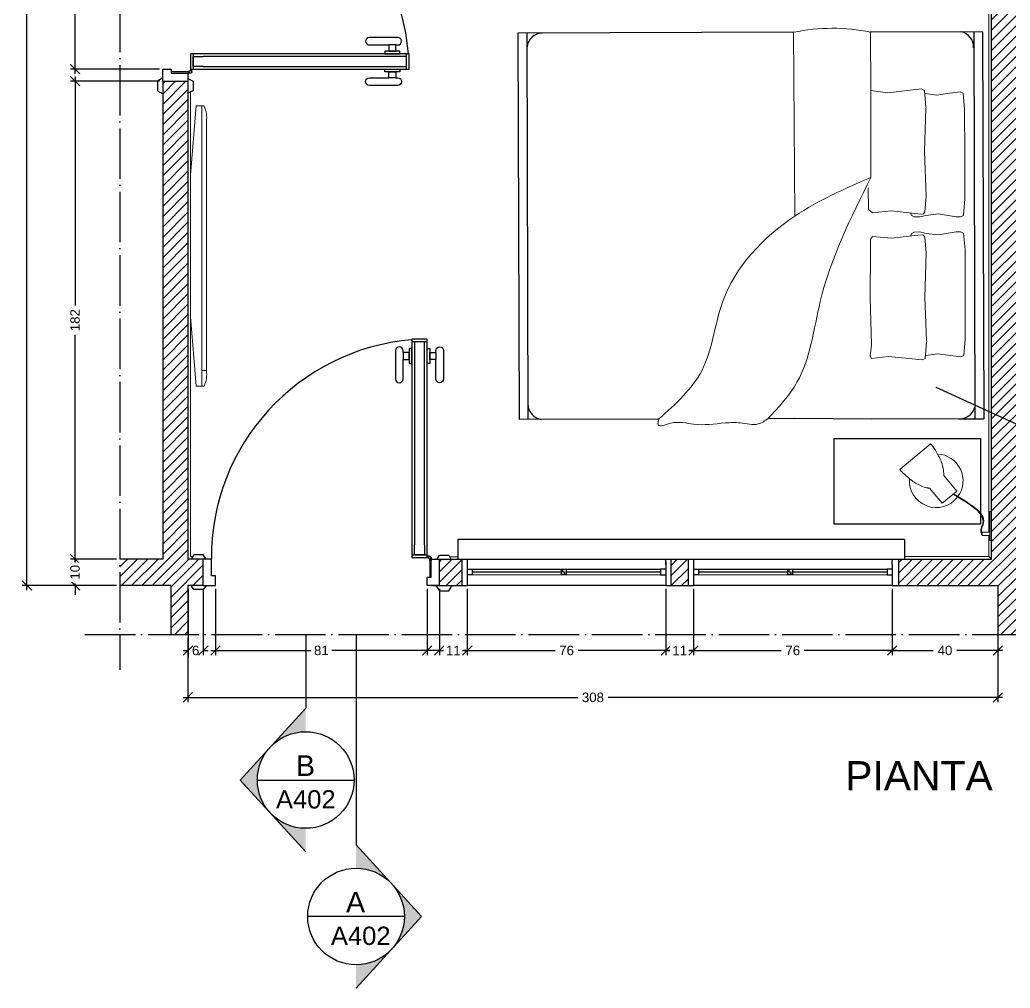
# Model space of a CAD drawing. Header units: millimetres. Extents: x 3016 to 5179, y 3293 to 5202.
# Drawn here: x 3363.4 to 3739.9, y 4452.7 to 4820.9 of the extents above; entities that cross this region are included whole.
import ezdxf

# ---------------------------------------------------------------- set-up
doc = ezdxf.new("R2010")
doc.units = ezdxf.units.MM
doc.header["$MEASUREMENT"] = 0
doc.linetypes.add('ACAD_ISO02W100', pattern=[15, 12, -3])
doc.linetypes.add('ACAD_ISO04W100', pattern=[30, 24, -3, 0, -3])
doc.layers.get('DEFPOINTS').update_dxf_attribs({"color": 210})
for name, color, linetype in [('A-DOOR-FULL', 4, 'Continuous'), ('A-ELEV-MBE1', 7, 'Continuous'), ('A-FLOR-LEVL', 7, 'Continuous'), ('A-FURN', 6, 'Continuous'), ('A-GLAZ-FULL', 137, 'Continuous'), ('A-WALL-FULL-EXTR', 100, 'Continuous'), ('A-WALL-FULL-INTR', 7, 'Continuous'), ('CAMPITURE SEZIONE', 9, 'Continuous'), ('PROIETTATO', 60, 'Continuous'), ('QUOTE', 5, 'Continuous')]:
    doc.layers.add(name, color=color, linetype=linetype)
doc.layers.add('Battiscopa', color=2, linetype='ACAD_ISO02W100', lineweight=13)
doc.layers.add('Interruttori', color=92, linetype='Continuous', lineweight=13)
doc.styles.add('ARIAL', font='Arial.ttf')
doc.styles.get("Standard").update_dxf_attribs({"font": 'Arial.ttf'})
doc.dimstyles.new('TICK_36', dxfattribs={"dimtxt": 3.6, "dimasz": 3.6, "dimexe": 1.8, "dimexo": 1.2, "dimgap": 1.8, "dimtad": 0, "dimdec": 0, "dimzin": 0, "dimdsep": 46, "dimtxsty": 'ARIAL', "dimblk": 'OBLIQUE', "dimcen": 1.8, "dimdle": 1.8, "dimclrd": 256, "dimclrt": 256, "dimadec": 0, "dimazin": 0, "dimtfac": 1, "dimtdec": 0, "dimtmove": 1, "dimatfit": 3, "dimldrblk": 'OPEN90', "dimfxl": 1, "dimtfill": 1, "dimtolj": 1, "dimtzin": 0, "dimarcsym": 0})
pattern_1 = [(45, (2895.9043, 2906.6683), (-1.9445436, 1.9445436), [])]

# ---------------------------------------------------------------- blocks, each defined once
blk = doc.blocks.new('_Oblique')
at = {"color": 0, "linetype": 'ByBlock', "lineweight": -2}
blk.add_line((-0.5, -0.5), (0.5, 0.5), dxfattribs=at)
blk = doc.blocks.new('*D20')
at = {"layer": 'DEFPOINTS', "color": 0, "transparency": 16777216}
for p in [(3427.34, 4605.78), (3433.15, 4605.78)]:
    blk.add_point(p, dxfattribs=at)
at = {"layer": 'QUOTE', "color": 0, "lineweight": -2, "transparency": 16777216}
for p, q in [((3427.34, 4604.58), (3427.34, 4579.3)), ((3433.15, 4604.58), (3433.15, 4579.3))]:
    blk.add_line(p, q, dxfattribs=at)
at = {"layer": 'QUOTE', "lineweight": -2, "transparency": 16777216}
blk.add_line((3425.54, 4581.1), (3434.95, 4581.1), dxfattribs=at)
at = {"layer": 'QUOTE', "transparency": 16777216, "insert": (3430.24, 4581.1), "char_height": 3.6, "attachment_point": 5, "style": 'ARIAL', "bg_fill": 3, "box_fill_scale": 1.25, "bg_fill_color": 256, "bg_fill_true_color": 13158600, "bg_fill_transparency": 0}
blk.add_mtext('\\A1;6', dxfattribs=at)
at = {"layer": 'DEFPOINTS', "color": 0, "transparency": 16777216}
blk.add_point((3433.15, 4581.1), dxfattribs=at)
at = {"layer": 'QUOTE', "lineweight": -2, "transparency": 16777216, "xscale": 3.6, "yscale": 3.6, "zscale": 3.6, "rotation": 180}
blk.add_blockref('_Oblique', (3427.34, 4581.1), dxfattribs=at)
at = {"layer": 'QUOTE', "lineweight": -2, "transparency": 16777216, "xscale": 3.6, "yscale": 3.6, "zscale": 3.6}
blk.add_blockref('_Oblique', (3433.15, 4581.1), dxfattribs=at)
blk = doc.blocks.new('_Open90')
at = {"color": 0, "linetype": 'ByBlock', "lineweight": -2}
for p, q in [((0, 0), (-1, 0)), ((-0.5, 0.5), (0, 0)), ((0, 0), (-0.5, -0.5))]:
    blk.add_line(p, q, dxfattribs=at)
blk = doc.blocks.new('*D21')
at = {"layer": 'DEFPOINTS', "color": 0, "transparency": 16777216}
for p in [(3437.77, 4605.76), (3518.28, 4605.76), (3518.28, 4581.1)]:
    blk.add_point(p, dxfattribs=at)
at = {"layer": 'QUOTE', "color": 0, "lineweight": -2, "transparency": 16777216}
for p, q in [((3437.77, 4604.56), (3437.77, 4579.3)), ((3518.28, 4604.56), (3518.28, 4579.3))]:
    blk.add_line(p, q, dxfattribs=at)
at = {"layer": 'QUOTE', "lineweight": -2, "transparency": 16777216}
for p, q in [((3435.97, 4581.1), (3474.01, 4581.1)), ((3520.08, 4581.1), (3482.03, 4581.1))]:
    blk.add_line(p, q, dxfattribs=at)
at = {"layer": 'QUOTE', "lineweight": -2, "transparency": 16777216, "xscale": 3.6, "yscale": 3.6, "zscale": 3.6, "rotation": 180}
blk.add_blockref('_Oblique', (3437.77, 4581.1), dxfattribs=at)
at = {"layer": 'QUOTE', "lineweight": -2, "transparency": 16777216, "xscale": 3.6, "yscale": 3.6, "zscale": 3.6}
blk.add_blockref('_Oblique', (3518.28, 4581.1), dxfattribs=at)
at = {"layer": 'QUOTE', "transparency": 16777216, "insert": (3478.02, 4581.1), "char_height": 3.6, "attachment_point": 5, "style": 'ARIAL', "bg_fill": 3, "box_fill_scale": 1.25, "bg_fill_color": 256, "bg_fill_true_color": 13158600, "bg_fill_transparency": 0}
blk.add_mtext('\\A1;81', dxfattribs=at)
blk = doc.blocks.new('*D22')
at = {"layer": 'DEFPOINTS', "color": 0, "transparency": 16777216}
for p in [(3522.9, 4605.78), (3533.51, 4587.14)]:
    blk.add_point(p, dxfattribs=at)
at = {"layer": 'QUOTE', "color": 0, "lineweight": -2, "transparency": 16777216}
for p, q in [((3522.9, 4604.58), (3522.9, 4579.3)), ((3533.51, 4585.94), (3533.51, 4579.3))]:
    blk.add_line(p, q, dxfattribs=at)
at = {"layer": 'QUOTE', "lineweight": -2, "transparency": 16777216}
for p, q in [((3522.9, 4581.1), (3519.3, 4581.1)), ((3522.9, 4581.1), (3524.54, 4581.1)), ((3533.51, 4581.1), (3531.87, 4581.1)), ((3533.51, 4581.1), (3537.11, 4581.1))]:
    blk.add_line(p, q, dxfattribs=at)
at = {"layer": 'QUOTE', "lineweight": -2, "transparency": 16777216, "xscale": 3.6, "yscale": 3.6, "zscale": 3.6}
blk.add_blockref('_Oblique', (3522.9, 4581.1), dxfattribs=at)
at = {"layer": 'QUOTE', "lineweight": -2, "transparency": 16777216, "xscale": 3.6, "yscale": 3.6, "zscale": 3.6, "rotation": 180}
blk.add_blockref('_Oblique', (3533.51, 4581.1), dxfattribs=at)
at = {"layer": 'QUOTE', "transparency": 16777216, "insert": (3528.2, 4581.1), "char_height": 3.6, "attachment_point": 5, "style": 'ARIAL', "bg_fill": 3, "box_fill_scale": 1.25, "bg_fill_color": 256, "bg_fill_true_color": 13158600, "bg_fill_transparency": 0}
blk.add_mtext('\\A1;11', dxfattribs=at)
at = {"layer": 'DEFPOINTS', "color": 0, "transparency": 16777216}
blk.add_point((3533.51, 4581.1), dxfattribs=at)
blk = doc.blocks.new('*D23')
at = {"layer": 'DEFPOINTS', "color": 0, "transparency": 16777216}
for p in [(3533.51, 4605.78), (3609.01, 4587.16), (3609.01, 4581.1)]:
    blk.add_point(p, dxfattribs=at)
at = {"layer": 'QUOTE', "color": 0, "lineweight": -2, "transparency": 16777216}
for p, q in [((3533.51, 4604.58), (3533.51, 4579.3)), ((3609.01, 4585.96), (3609.01, 4579.3))]:
    blk.add_line(p, q, dxfattribs=at)
at = {"layer": 'QUOTE', "lineweight": -2, "transparency": 16777216}
for p, q in [((3531.71, 4581.1), (3566.88, 4581.1)), ((3610.81, 4581.1), (3575.64, 4581.1))]:
    blk.add_line(p, q, dxfattribs=at)
at = {"layer": 'QUOTE', "lineweight": -2, "transparency": 16777216, "xscale": 3.6, "yscale": 3.6, "zscale": 3.6, "rotation": 180}
blk.add_blockref('_Oblique', (3533.51, 4581.1), dxfattribs=at)
at = {"layer": 'QUOTE', "lineweight": -2, "transparency": 16777216, "xscale": 3.6, "yscale": 3.6, "zscale": 3.6}
blk.add_blockref('_Oblique', (3609.01, 4581.1), dxfattribs=at)
at = {"layer": 'QUOTE', "transparency": 16777216, "insert": (3571.26, 4581.1), "char_height": 3.6, "attachment_point": 5, "style": 'ARIAL', "bg_fill": 3, "box_fill_scale": 1.25, "bg_fill_color": 256, "bg_fill_true_color": 13158600, "bg_fill_transparency": 0}
blk.add_mtext('\\A1;76', dxfattribs=at)
blk = doc.blocks.new('*D24')
at = {"layer": 'DEFPOINTS', "color": 0, "transparency": 16777216}
for p in [(3609.01, 4605.78), (3619.51, 4587.16)]:
    blk.add_point(p, dxfattribs=at)
at = {"layer": 'QUOTE', "color": 0, "lineweight": -2, "transparency": 16777216}
for p, q in [((3609.01, 4604.58), (3609.01, 4579.3)), ((3619.51, 4585.96), (3619.51, 4579.3))]:
    blk.add_line(p, q, dxfattribs=at)
at = {"layer": 'QUOTE', "lineweight": -2, "transparency": 16777216}
for p, q in [((3609.01, 4581.1), (3605.41, 4581.1)), ((3609.01, 4581.1), (3610.59, 4581.1)), ((3619.51, 4581.1), (3617.93, 4581.1)), ((3619.51, 4581.1), (3623.11, 4581.1))]:
    blk.add_line(p, q, dxfattribs=at)
at = {"layer": 'QUOTE', "lineweight": -2, "transparency": 16777216, "xscale": 3.6, "yscale": 3.6, "zscale": 3.6}
blk.add_blockref('_Oblique', (3609.01, 4581.1), dxfattribs=at)
at = {"layer": 'QUOTE', "lineweight": -2, "transparency": 16777216, "xscale": 3.6, "yscale": 3.6, "zscale": 3.6, "rotation": 180}
blk.add_blockref('_Oblique', (3619.51, 4581.1), dxfattribs=at)
at = {"layer": 'QUOTE', "transparency": 16777216, "insert": (3614.26, 4581.1), "char_height": 3.6, "attachment_point": 5, "style": 'ARIAL', "bg_fill": 3, "box_fill_scale": 1.25, "bg_fill_color": 256, "bg_fill_true_color": 13158600, "bg_fill_transparency": 0}
blk.add_mtext('\\A1;11', dxfattribs=at)
at = {"layer": 'DEFPOINTS', "color": 0, "transparency": 16777216}
blk.add_point((3619.51, 4581.1), dxfattribs=at)
blk = doc.blocks.new('*D25')
at = {"layer": 'DEFPOINTS', "color": 0, "transparency": 16777216}
for p in [(3619.51, 4605.78), (3695.01, 4587.16), (3695.01, 4581.1)]:
    blk.add_point(p, dxfattribs=at)
at = {"layer": 'QUOTE', "color": 0, "lineweight": -2, "transparency": 16777216}
for p, q in [((3619.51, 4604.58), (3619.51, 4579.3)), ((3695.01, 4585.96), (3695.01, 4579.3))]:
    blk.add_line(p, q, dxfattribs=at)
at = {"layer": 'QUOTE', "lineweight": -2, "transparency": 16777216}
for p, q in [((3617.71, 4581.1), (3652.89, 4581.1)), ((3696.81, 4581.1), (3661.64, 4581.1))]:
    blk.add_line(p, q, dxfattribs=at)
at = {"layer": 'QUOTE', "lineweight": -2, "transparency": 16777216, "xscale": 3.6, "yscale": 3.6, "zscale": 3.6, "rotation": 180}
blk.add_blockref('_Oblique', (3619.51, 4581.1), dxfattribs=at)
at = {"layer": 'QUOTE', "lineweight": -2, "transparency": 16777216, "xscale": 3.6, "yscale": 3.6, "zscale": 3.6}
blk.add_blockref('_Oblique', (3695.01, 4581.1), dxfattribs=at)
at = {"layer": 'QUOTE', "transparency": 16777216, "insert": (3657.26, 4581.1), "char_height": 3.6, "attachment_point": 5, "style": 'ARIAL', "bg_fill": 3, "box_fill_scale": 1.25, "bg_fill_color": 256, "bg_fill_true_color": 13158600, "bg_fill_transparency": 0}
blk.add_mtext('\\A1;76', dxfattribs=at)
blk = doc.blocks.new('*D26')
at = {"layer": 'DEFPOINTS', "color": 0, "transparency": 16777216}
for p in [(3695.01, 4605.78), (3735.25, 4605.78), (3735.25, 4581.1)]:
    blk.add_point(p, dxfattribs=at)
at = {"layer": 'QUOTE', "color": 0, "lineweight": -2, "transparency": 16777216}
for p, q in [((3695.01, 4604.58), (3695.01, 4579.3)), ((3735.25, 4604.58), (3735.25, 4579.3))]:
    blk.add_line(p, q, dxfattribs=at)
at = {"layer": 'QUOTE', "lineweight": -2, "transparency": 16777216}
for p, q in [((3693.21, 4581.1), (3710.68, 4581.1)), ((3737.05, 4581.1), (3719.58, 4581.1))]:
    blk.add_line(p, q, dxfattribs=at)
at = {"layer": 'QUOTE', "lineweight": -2, "transparency": 16777216, "xscale": 3.6, "yscale": 3.6, "zscale": 3.6, "rotation": 180}
blk.add_blockref('_Oblique', (3695.01, 4581.1), dxfattribs=at)
at = {"layer": 'QUOTE', "lineweight": -2, "transparency": 16777216, "xscale": 3.6, "yscale": 3.6, "zscale": 3.6}
blk.add_blockref('_Oblique', (3735.25, 4581.1), dxfattribs=at)
at = {"layer": 'QUOTE', "transparency": 16777216, "insert": (3715.13, 4581.1), "char_height": 3.6, "attachment_point": 5, "style": 'ARIAL', "bg_fill": 3, "box_fill_scale": 1.25, "bg_fill_color": 256, "bg_fill_true_color": 13158600, "bg_fill_transparency": 0}
blk.add_mtext('\\A1;40', dxfattribs=at)
blk = doc.blocks.new('*D27')
at = {"layer": 'DEFPOINTS', "color": 0, "transparency": 16777216}
for p in [(3427.29, 4587.18), (3735.25, 4587.16), (3735.25, 4563.25)]:
    blk.add_point(p, dxfattribs=at)
at = {"layer": 'QUOTE', "color": 0, "lineweight": -2, "transparency": 16777216}
for p, q in [((3427.29, 4585.98), (3427.28, 4561.47)), ((3735.25, 4585.96), (3735.25, 4561.45))]:
    blk.add_line(p, q, dxfattribs=at)
at = {"layer": 'QUOTE', "lineweight": -2, "transparency": 16777216}
for p, q in [((3425.48, 4563.27), (3575.51, 4563.26)), ((3737.05, 4563.25), (3587.02, 4563.26))]:
    blk.add_line(p, q, dxfattribs=at)
at = {"layer": 'QUOTE', "lineweight": -2, "transparency": 16777216, "xscale": 3.6, "yscale": 3.6, "zscale": 3.6}
for p, rotation in [((3427.28, 4563.27), 179.9951847686464), ((3735.25, 4563.25), 359.9951847686464)]:
    blk.add_blockref('_Oblique', p, dxfattribs=dict(at, rotation=rotation))
at = {"layer": 'QUOTE', "transparency": 16777216, "insert": (3581.27, 4563.26), "char_height": 3.6, "attachment_point": 5, "rotation": 359.9952, "style": 'ARIAL', "bg_fill": 3, "box_fill_scale": 1.25, "bg_fill_color": 256, "bg_fill_true_color": 13158600, "bg_fill_transparency": 0}
blk.add_mtext('\\A1;308', dxfattribs=at)
blk = doc.blocks.new('*D38')
at = {"layer": 'DEFPOINTS', "color": 0, "transparency": 16777216}
for p in [(3417.7, 4882.65), (3384.39, 4802.14), (3417.7, 4802.14)]:
    blk.add_point(p, dxfattribs=at)
at = {"layer": 'QUOTE', "lineweight": -2, "transparency": 16777216}
for p, q in [((3384.39, 4884.45), (3384.39, 4846.4)), ((3384.39, 4800.34), (3384.39, 4838.38))]:
    blk.add_line(p, q, dxfattribs=at)
at = {"layer": 'QUOTE', "color": 0, "lineweight": -2, "transparency": 16777216}
for p, q in [((3416.5, 4882.65), (3382.59, 4882.65)), ((3416.5, 4802.14), (3382.59, 4802.14))]:
    blk.add_line(p, q, dxfattribs=at)
at = {"layer": 'QUOTE', "lineweight": -2, "transparency": 16777216, "xscale": 3.6, "yscale": 3.6, "zscale": 3.6}
for p, rotation in [((3384.39, 4882.65), 90), ((3384.39, 4802.14), 270)]:
    blk.add_blockref('_Oblique', p, dxfattribs=dict(at, rotation=rotation))
at = {"layer": 'QUOTE', "transparency": 16777216, "insert": (3384.39, 4842.39), "char_height": 3.6, "attachment_point": 5, "rotation": 90, "style": 'ARIAL', "bg_fill": 3, "box_fill_scale": 1.25, "bg_fill_color": 256, "bg_fill_true_color": 13158600, "bg_fill_transparency": 0}
blk.add_mtext('\\A1;81', dxfattribs=at)
blk = doc.blocks.new('*D39')
at = {"layer": 'DEFPOINTS', "color": 0, "transparency": 16777216}
for p in [(3417.7, 4797.52), (3384.39, 4615.84), (3401.36, 4615.84)]:
    blk.add_point(p, dxfattribs=at)
at = {"layer": 'QUOTE', "color": 0, "lineweight": -2, "transparency": 16777216}
for p, q in [((3416.5, 4797.52), (3382.59, 4797.52)), ((3400.16, 4615.84), (3382.59, 4615.84))]:
    blk.add_line(p, q, dxfattribs=at)
at = {"layer": 'QUOTE', "lineweight": -2, "transparency": 16777216}
for p, q in [((3384.39, 4799.32), (3384.39, 4712.26)), ((3384.39, 4614.04), (3384.39, 4701.1))]:
    blk.add_line(p, q, dxfattribs=at)
at = {"layer": 'QUOTE', "lineweight": -2, "transparency": 16777216, "xscale": 3.6, "yscale": 3.6, "zscale": 3.6}
for p, rotation in [((3384.39, 4797.52), 90), ((3384.39, 4615.84), 270)]:
    blk.add_blockref('_Oblique', p, dxfattribs=dict(at, rotation=rotation))
at = {"layer": 'QUOTE', "transparency": 16777216, "insert": (3384.39, 4706.68), "char_height": 3.6, "attachment_point": 5, "rotation": 90, "style": 'ARIAL', "bg_fill": 3, "box_fill_scale": 1.25, "bg_fill_color": 256, "bg_fill_true_color": 13158600, "bg_fill_transparency": 0}
blk.add_mtext('\\A1;182', dxfattribs=at)
blk = doc.blocks.new('*D40')
at = {"layer": 'DEFPOINTS', "color": 0, "transparency": 16777216}
for p in [(3401.36, 4615.84), (3401.36, 4605.8)]:
    blk.add_point(p, dxfattribs=at)
at = {"layer": 'QUOTE', "lineweight": -2, "transparency": 16777216}
for p, q in [((3384.39, 4615.84), (3384.39, 4619.44)), ((3384.39, 4615.84), (3384.39, 4615.03)), ((3384.39, 4605.8), (3384.39, 4606.61)), ((3384.39, 4605.8), (3384.39, 4602.2))]:
    blk.add_line(p, q, dxfattribs=at)
at = {"layer": 'QUOTE', "color": 0, "lineweight": -2, "transparency": 16777216}
for p, q in [((3400.16, 4615.84), (3382.59, 4615.84)), ((3400.16, 4605.8), (3382.59, 4605.8))]:
    blk.add_line(p, q, dxfattribs=at)
at = {"layer": 'QUOTE', "lineweight": -2, "transparency": 16777216, "xscale": 3.6, "yscale": 3.6, "zscale": 3.6}
for p, rotation in [((3384.39, 4615.84), 270), ((3384.39, 4605.8), 90)]:
    blk.add_blockref('_Oblique', p, dxfattribs=dict(at, rotation=rotation))
at = {"layer": 'QUOTE', "transparency": 16777216, "insert": (3384.39, 4610.82), "char_height": 3.6, "attachment_point": 5, "rotation": 90, "style": 'ARIAL', "bg_fill": 3, "box_fill_scale": 1.25, "bg_fill_color": 256, "bg_fill_true_color": 13158600, "bg_fill_transparency": 0}
blk.add_mtext('\\A1;10', dxfattribs=at)
at = {"layer": 'DEFPOINTS', "color": 0, "transparency": 16777216}
blk.add_point((3384.39, 4605.8), dxfattribs=at)
blk = doc.blocks.new('*D28')
at = {"layer": 'DEFPOINTS', "color": 0, "transparency": 16777216}
for p in [(3401.36, 5070.78), (3366.1, 4605.8), (3401.36, 4605.8)]:
    blk.add_point(p, dxfattribs=at)
at = {"layer": 'QUOTE', "lineweight": -2, "transparency": 16777216}
for p, q in [((3366.1, 5072.58), (3366.1, 4844.14)), ((3366.1, 4604), (3366.1, 4832.44))]:
    blk.add_line(p, q, dxfattribs=at)
at = {"layer": 'QUOTE', "color": 0, "lineweight": -2, "transparency": 16777216}
for p, q in [((3400.16, 5070.78), (3364.3, 5070.78)), ((3400.16, 4605.8), (3364.3, 4605.8))]:
    blk.add_line(p, q, dxfattribs=at)
at = {"layer": 'QUOTE', "lineweight": -2, "transparency": 16777216, "xscale": 3.6, "yscale": 3.6, "zscale": 3.6}
for p, rotation in [((3366.1, 5070.78), 90), ((3366.1, 4605.8), 270)]:
    blk.add_blockref('_Oblique', p, dxfattribs=dict(at, rotation=rotation))
at = {"layer": 'QUOTE', "transparency": 16777216, "insert": (3366.1, 4838.29), "char_height": 3.6, "attachment_point": 5, "rotation": 90, "style": 'ARIAL', "bg_fill": 3, "box_fill_scale": 1.25, "bg_fill_color": 256, "bg_fill_true_color": 13158600, "bg_fill_transparency": 0}
blk.add_mtext('\\A1;465', dxfattribs=at)

msp = doc.modelspace()

# ---------------------------------------------------------------- hatches: boundary and pattern name
at = {"layer": 'CAMPITURE SEZIONE', "transparency": 33554687}
h = msp.add_hatch(dxfattribs=at)
h.set_pattern_fill('ANSI31', color=256, scale=22)
h.set_pattern_definition(pattern_1)
h.paths.add_polyline_path([(3742.79, 5070.78), (3732.79, 5070.78), (3632.8, 5070.78), (3632.8, 5060.78), (3732.79, 5060.78), (3732.79, 4946.52), (3633.48, 4946.52), (3633.48, 4946.48), (3611.85, 4946.48), (3542.84, 4946.52), (3542.84, 4945.03), (3602.55, 4945.03), (3623.34, 4945.03), (3623.34, 4937.78), (3602.55, 4937.78), (3542.84, 4937.78), (3542.84, 4936.29), (3732.79, 4936.29), (3732.79, 4615.78), (3697.57, 4615.78), (3697.57, 4605.78), (3732.79, 4605.78), (3735.25, 4605.78), (3735.25, 4587.16), (3742.79, 4587.16), (3742.79, 4605.78)])
h = msp.add_hatch(dxfattribs=at)
h.set_pattern_fill('ANSI31', color=256, scale=22)
h.set_pattern_definition([(45, (2951.864, 3315.618), (-1.9445436, 1.9445436), [])])
h.paths.add_polyline_path([(3433.15, 4615.84), (3427.29, 4615.84), (3427.3, 4797.52), (3417.7, 4797.52), (3417.7, 4615.84), (3401.36, 4615.84), (3401.36, 4605.8), (3420.77, 4605.78), (3420.77, 4587.16), (3427.29, 4587.16), (3427.29, 4605.78), (3433.15, 4605.76)])
h = msp.add_hatch(dxfattribs=at)
h.set_pattern_fill('ANSI31', color=256, scale=22)
h.set_pattern_definition(pattern_1)
h.paths.add_polyline_path([(3531.56, 4615.78), (3522.9, 4615.78), (3522.9, 4605.78), (3531.56, 4605.78)])
h = msp.add_hatch(dxfattribs=at)
h.set_pattern_fill('ANSI31', color=256, scale=22)
h.set_pattern_definition(pattern_1)
h.paths.add_polyline_path([(3617.57, 4615.78), (3616.08, 4615.78), (3610.97, 4615.78), (3610.97, 4605.78), (3611.56, 4605.78), (3616.08, 4605.78), (3617.57, 4605.78)])
at = {"layer": 'QUOTE', "transparency": 33554687}
h = msp.add_hatch(color=256, dxfattribs=at)
h.dxf.hatch_style = 1
h.paths.add_polyline_path([(3472.07, 4504.6), (3472.07, 4513.48, -1), (3472.07, 4550.22), (3472.07, 4559.11), (3447.14, 4531.85)])
h = msp.add_hatch(color=256, dxfattribs=at)
h.dxf.hatch_style = 1
h.paths.add_polyline_path([(3491.21, 4452.7), (3491.22, 4461.59, 1), (3491.23, 4498.33), (3491.23, 4507.22), (3516.15, 4479.95)])

# ---------------------------------------------------------------- linework, layer by layer
at = {"layer": 'A-DOOR-FULL', "transparency": 33554687}
for p, q in [((3506.28, 4811.31), (3503.71, 4811.31)), ((3429.35, 4807.98), (3429.35, 4802.14)), ((3429.35, 4803.16), (3429.35, 4806.96)), ((3429.35, 4806.96), (3433.15, 4806.96)), ((3506.59, 4806.96), (3433.15, 4806.96)), ((3510.38, 4806.96), (3506.59, 4806.96)), ((3510.38, 4802.14), (3510.38, 4807.98)), ((3510.38, 4803.16), (3510.38, 4806.96)), ((3427.3, 4801.11), (3427.82, 4801.11)), ((3428.33, 4802.14), (3428.33, 4801.62)), ((3428.84, 4801.11), (3428.84, 4802.14)), ((3433.15, 4803.16), (3429.35, 4803.16)), ((3433.15, 4803.16), (3506.59, 4803.16)), ((3506.59, 4803.16), (3510.38, 4803.16)), ((3428.33, 4800.6), (3427.3, 4800.6)), ((3506.28, 4798.8), (3503.71, 4798.8)), ((3518.28, 4698.44), (3512.43, 4698.44)), ((3517.26, 4698.44), (3513.46, 4698.44)), ((3513.46, 4698.44), (3513.46, 4694.64)), ((3517.26, 4694.64), (3517.26, 4698.44)), ((3509.1, 4694.34), (3509.1, 4691.77)), ((3513.46, 4694.64), (3513.46, 4621.21)), ((3517.26, 4621.21), (3517.26, 4694.64)), ((3521.61, 4694.34), (3521.61, 4691.77)), ((3513.46, 4617.41), (3513.46, 4621.21)), ((3517.26, 4621.21), (3517.26, 4617.41)), ((3512.43, 4617.41), (3518.28, 4617.41)), ((3517.26, 4617.41), (3513.46, 4617.41)), ((3519.31, 4616.9), (3518.28, 4616.9)), ((3518.28, 4616.39), (3518.79, 4616.39)), ((3519.82, 4616.39), (3519.82, 4615.36)), ((3519.31, 4615.36), (3519.31, 4615.88))]:
    msp.add_line(p, q, dxfattribs=at)
at = {"layer": 'A-DOOR-FULL', "linetype": 'Continuous', "transparency": 33554687}
for p, q in [((3427.3, 4801.11), (3420.97, 4801.11)), ((3519.31, 4615.36), (3519.31, 4609.03))]:
    msp.add_line(p, q, dxfattribs=at)
at = {"layer": 'A-DOOR-FULL', "transparency": 33554687}
for points in [[(3496.28, 4814.19, 1), (3496.28, 4811.31), (3503.71, 4811.31), (3503.71, 4809.01), (3506.28, 4809.01), (3506.28, 4811.31), (3507.05, 4811.31, 1), (3507.05, 4814.19)], [(3496.28, 4795.93, -1), (3496.28, 4798.8), (3503.71, 4798.8), (3503.71, 4801.11), (3506.28, 4801.11), (3506.28, 4798.8), (3507.05, 4798.8, -1), (3507.05, 4795.93)], [(3506.23, 4684.34, 1), (3509.1, 4684.34), (3509.1, 4691.77), (3511.41, 4691.77), (3511.41, 4694.34), (3509.1, 4694.34), (3509.1, 4695.11, 1), (3506.23, 4695.11)], [(3524.49, 4684.34, -1), (3521.61, 4684.34), (3521.61, 4691.77), (3519.31, 4691.77), (3519.31, 4694.34), (3521.61, 4694.34), (3521.61, 4695.11, -1), (3524.49, 4695.11)]]:
    msp.add_lwpolyline(points, format="xyb", close=True, dxfattribs=at)
for points in [[(3502.17, 4809.01), (3502.17, 4807.98), (3507.82, 4807.98), (3507.82, 4809.01)], [(3511.41, 4807.98), (3428.33, 4807.98), (3428.33, 4802.14), (3511.41, 4802.14)], [(3502.17, 4801.11), (3502.17, 4802.14), (3507.82, 4802.14), (3507.82, 4801.11)], [(3512.43, 4699.47), (3512.43, 4616.39), (3518.28, 4616.39), (3518.28, 4699.47)], [(3511.41, 4690.23), (3512.43, 4690.23), (3512.43, 4695.88), (3511.41, 4695.88)], [(3519.31, 4690.23), (3518.28, 4690.23), (3518.28, 4695.88), (3519.31, 4695.88)]]:
    msp.add_lwpolyline(points, close=True, dxfattribs=at)
for points in [[(3417.7, 4797.52), (3417.7, 4802.14), (3420.97, 4802.14), (3420.97, 4800.6), (3427.3, 4800.6), (3427.3, 4797.52)], [(3417.7, 4798.8), (3415.69, 4797.52), (3415.69, 4793.93), (3417.7, 4792.67)], [(3427.3, 4798.55), (3429.25, 4797.52), (3429.25, 4793.93), (3427.3, 4792.93)], [(3434.18, 4615.85), (3433.15, 4617.43), (3429.56, 4617.43), (3428.57, 4615.85)], [(3522.09, 4615.78), (3522.9, 4617.31), (3526.49, 4617.31), (3527.27, 4615.78)], [(3433.15, 4605.76), (3437.77, 4605.76), (3437.77, 4609.52), (3436.23, 4609.52), (3436.23, 4615.85), (3433.15, 4615.85)], [(3522.9, 4605.76), (3518.28, 4605.76), (3518.28, 4609.03), (3519.82, 4609.03), (3519.82, 4615.78), (3522.9, 4615.78)], [(3434.18, 4605.78), (3433.15, 4604.24), (3429.56, 4604.24), (3428.54, 4605.78)], [(3521.61, 4605.76), (3522.9, 4603.75), (3526.49, 4603.75), (3527.74, 4605.76)]]:
    msp.add_lwpolyline(points, dxfattribs=at)
for centre in [(3428.33, 4801.11), (3519.31, 4616.39)]:
    msp.add_circle(centre, 0.513, dxfattribs=at)
for centre, start, end in [((3428.34, 4801.11), 4.7421, 90.3782), ((3519.3, 4616.4), 94.7421, 180.3782)]:
    msp.add_arc(centre, 83.08, start, end, dxfattribs=at)
at = {"layer": 'A-FLOR-LEVL', "linetype": 'Continuous', "transparency": 33554687}
for p, q in [((3435.39, 4615.84), (3427.31, 4615.84)), ((3522.9, 4615.78), (3531.56, 4615.78)), ((3610.97, 4615.78), (3617.57, 4615.78)), ((3610.97, 4605.78), (3617.57, 4605.78))]:
    msp.add_line(p, q, dxfattribs=at)
at = {"layer": 'A-FURN', "linetype": 'Continuous', "transparency": 33554687}
for p, q in [((3657.56, 4816.14), (3552.75, 4815.82)), ((3729.42, 4816.35), (3686.81, 4816.22)), ((3726.04, 4816.34), (3726.48, 4669.16)), ((3729.42, 4816.35), (3729.85, 4669.3)), ((3552.75, 4815.82), (3553.19, 4668.94)), ((3556.13, 4815.83), (3556.57, 4668.95)), ((3606.35, 4669.1), (3553.19, 4668.94)), ((3658, 4669.25), (3647.82, 4669.22)), ((3687.22, 4669.05), (3658, 4669.25)), ((3720.39, 4669.14), (3687.22, 4669.05)), ((3720.55, 4669.14), (3729.86, 4669.17)), ((3729.86, 4669.17), (3729.85, 4669.3)), ((3529.92, 4623.29), (3529.92, 4615.78)), ((3699.68, 4623.3), (3699.68, 4615.78)), ((3531.56, 4605.78), (3531.56, 4615.78)), ((3531.56, 4615.78), (3533.5, 4615.78)), ((3533.51, 4615.78), (3533.51, 4605.78)), ((3609.01, 4613.78), (3609.01, 4615.78)), ((3609.01, 4615.78), (3610.94, 4615.78)), ((3609.01, 4614.78), (3609.01, 4605.78)), ((3610.97, 4605.78), (3610.97, 4615.78)), ((3617.57, 4605.78), (3617.57, 4615.78)), ((3617.57, 4615.78), (3619.51, 4615.78)), ((3619.51, 4615.78), (3619.51, 4605.78)), ((3695.01, 4613.78), (3695.01, 4615.78)), ((3695.01, 4615.78), (3697.57, 4615.78)), ((3695.01, 4613.78), (3695.01, 4605.78)), ((3697.57, 4605.78), (3697.57, 4615.78)), ((3533.51, 4611.98), (3535.38, 4611.98)), ((3535.38, 4609.91), (3533.51, 4609.91)), ((3535.38, 4611.98), (3535.38, 4609.91)), ((3569.18, 4611.98), (3571.11, 4611.98)), ((3569.18, 4611.98), (3569.18, 4609.95)), ((3571.11, 4609.95), (3569.18, 4609.95)), ((3569.84, 4610.96), (3570.14, 4610.96)), ((3569.85, 4610.96), (3569.85, 4611.98)), ((3570.14, 4610.96), (3570.44, 4610.96)), ((3570.44, 4610.96), (3570.44, 4609.95)), ((3571.11, 4611.98), (3571.11, 4609.95)), ((3608.94, 4611.98), (3607, 4611.98)), ((3607, 4611.98), (3607, 4609.91)), ((3607, 4609.91), (3608.94, 4609.91)), ((3619.51, 4611.98), (3621.45, 4611.98)), ((3621.45, 4609.91), (3619.51, 4609.91)), ((3621.45, 4611.98), (3621.45, 4609.91)), ((3655.25, 4611.98), (3657.19, 4611.98)), ((3655.25, 4611.98), (3655.25, 4609.95)), ((3657.19, 4609.95), (3655.25, 4609.95)), ((3655.92, 4610.96), (3655.92, 4611.98)), ((3655.92, 4610.96), (3656.22, 4610.96)), ((3656.22, 4610.96), (3656.52, 4610.96)), ((3656.52, 4610.96), (3656.52, 4609.95)), ((3657.19, 4611.98), (3657.19, 4609.95)), ((3695.01, 4611.98), (3693.08, 4611.98)), ((3693.08, 4611.98), (3693.08, 4609.91)), ((3693.08, 4609.91), (3695.01, 4609.91))]:
    msp.add_line(p, q, dxfattribs=at)
at = {"layer": 'A-FURN', "transparency": 33554687}
msp.add_line((3699.68, 4623.3), (3529.92, 4623.29), dxfattribs=at)
at = {"layer": 'A-FURN', "ltscale": 11, "transparency": 33554687}
msp.add_lwpolyline([(3728.59, 4632.96), (3728.59, 4629.08), (3673.05, 4629.08), (3673.05, 4661.74), (3728.59, 4661.74), (3728.59, 4633.42)], dxfattribs=at)
at = {"layer": 'A-FURN', "linetype": 'Continuous', "transparency": 33554687}
for centre, radius, start, end in [((3720.13, 4810.53), 5.9, 357.3493, 79.3653), ((3562.17, 4809.85), 6.01, 91.8576, 172.5572), ((3562.49, 4674.85), 5.94, 180.3821, 261.8826), ((3720.61, 4675.22), 6.08, 267.8862, 344.3597)]:
    msp.add_arc(centre, radius, start, end, dxfattribs=at)
msp.add_point((3686.86, 4816.19), dxfattribs=at)
at = {"layer": 'A-GLAZ-FULL', "linetype": 'Continuous', "transparency": 33554687}
for p, q in [((3535.38, 4611.98), (3607.24, 4611.98)), ((3535.38, 4610.98), (3569.17, 4610.96)), ((3535.38, 4609.98), (3607, 4609.91)), ((3571.11, 4610.98), (3607, 4610.94)), ((3621.45, 4611.98), (3693.31, 4611.98)), ((3621.45, 4610.98), (3655.24, 4610.96)), ((3621.45, 4609.98), (3693.08, 4609.91)), ((3657.19, 4610.98), (3693.08, 4610.94))]:
    msp.add_line(p, q, dxfattribs=at)
at = {"layer": 'A-WALL-FULL-EXTR', "linetype": 'ACAD_ISO04W100', "ltscale": 0.8, "transparency": 33554687}
for p, q in [((3401.36, 5116.98), (3401.36, 4573.71)), ((3388.1, 4587.18), (3793.59, 4587.16))]:
    msp.add_line(p, q, dxfattribs=at)
at = {"layer": 'A-WALL-FULL-INTR', "linetype": 'Continuous', "transparency": 33554687}
for p, q in [((3732.79, 4615.78), (3732.79, 4936.29)), ((3417.7, 4615.84), (3401.36, 4615.84)), ((3420.77, 4605.78), (3401.36, 4605.8)), ((3420.77, 4605.78), (3420.77, 4587.16)), ((3427.29, 4605.78), (3427.29, 4587.16)), ((3520.39, 4605.78), (3531.56, 4605.78)), ((3697.57, 4605.78), (3735.25, 4605.78)), ((3735.25, 4605.78), (3735.25, 4587.16))]:
    msp.add_line(p, q, dxfattribs=at)
at = {"layer": 'A-WALL-FULL-INTR', "transparency": 33554687}
for p, q in [((3417.7, 4797.52), (3417.7, 4615.84)), ((3427.3, 4797.52), (3427.29, 4615.84)), ((3697.57, 4615.78), (3732.79, 4615.78)), ((3433.15, 4605.76), (3427.29, 4605.78))]:
    msp.add_line(p, q, dxfattribs=at)
for points in [[(3433.15, 4605.76), (3433.15, 4605.76), (3433.15, 4615.85), (3433.15, 4615.85)], [(3522.9, 4605.76), (3522.9, 4605.76), (3522.9, 4615.78), (3522.9, 4615.78)]]:
    msp.add_lwpolyline(points, dxfattribs=at)
at = {"layer": 'Battiscopa', "linetype": 'Continuous', "transparency": 33554687}
for p, q in [((3731.79, 4935.29), (3731.79, 4626.14)), ((3428.28, 4793.43), (3428.29, 4616.78)), ((3731.79, 4624.75), (3731.79, 4616.78)), ((3428.29, 4616.78), (3429.15, 4616.78)), ((3529.92, 4616.71), (3526.79, 4616.71)), ((3731.79, 4616.78), (3699.68, 4616.77)), ((3731.79, 4616.78), (3732.79, 4615.78))]:
    msp.add_line(p, q, dxfattribs=at)
at = {"layer": 'Interruttori', "linetype": 'Continuous', "transparency": 33554687}
for p, q in [((3657.56, 4816.14), (3658, 4746.22)), ((3686.88, 4793.97), (3686.81, 4816.22)), ((3693.39, 4793.14), (3686.88, 4793.97)), ((3686.88, 4793.97), (3686.98, 4760.98)), ((3706.14, 4794.59), (3693.39, 4793.14)), ((3686.97, 4760.98), (3686.98, 4760.98)), ((3702.31, 4746.61), (3702.17, 4747.46)), ((3703.37, 4745.94), (3702.31, 4746.61)), ((3705.52, 4745.91), (3703.37, 4745.94)), ((3707.98, 4746.48), (3705.52, 4745.91)), ((3702.33, 4739.5), (3702.19, 4738.65)), ((3703.38, 4740.17), (3702.33, 4739.5)), ((3705.54, 4740.22), (3703.38, 4740.17)), ((3708, 4739.66), (3705.54, 4740.22)), ((3693.68, 4692.92), (3687.18, 4692.05)), ((3706.45, 4691.54), (3693.68, 4692.92)), ((3720.6, 4639.01), (3718.21, 4640.48)), ((3720.87, 4639.11), (3718.4, 4640.64)), ((3732.79, 4633.9), (3732.15, 4633.9)), ((3732.15, 4633.9), (3732.15, 4622.93)), ((3732.15, 4622.93), (3732.79, 4622.93))]:
    msp.add_line(p, q, dxfattribs=at)
at = {"layer": 'Interruttori', "transparency": 33554687}
for p, q in [((3430.46, 4788.11), (3428.28, 4761.75)), ((3433.48, 4788.11), (3430.46, 4788.11)), ((3432.63, 4681.58), (3432.63, 4788.11)), ((3434.33, 4687.54), (3434.33, 4782.15)), ((3428.28, 4707.94), (3428.28, 4761.75)), ((3430.46, 4681.58), (3428.28, 4707.94)), ((3434.33, 4687.54), (3432.63, 4687.54)), ((3433.48, 4681.58), (3430.46, 4681.58)), ((3704.84, 4655.66), (3709.67, 4659.67)), ((3702.81, 4653.97), (3704.84, 4655.66)), ((3697.97, 4649.96), (3702.81, 4653.97)), ((3714.66, 4647.64), (3719.62, 4641.65)), ((3714.66, 4647.64), (3719.62, 4641.65)), ((3714.08, 4637.06), (3709.3, 4642.81)), ((3714.08, 4637.06), (3709.3, 4642.81)), ((3716.85, 4639.35), (3715.46, 4638.21)), ((3716.85, 4639.35), (3715.46, 4638.21)), ((3719.25, 4641.35), (3716.85, 4639.35)), ((3719.25, 4641.35), (3716.85, 4639.35)), ((3719.62, 4641.65), (3719.25, 4641.35)), ((3719.62, 4641.65), (3719.25, 4641.35)), ((3714.45, 4637.36), (3714.08, 4637.06)), ((3714.45, 4637.36), (3714.08, 4637.06)), ((3715.46, 4638.21), (3714.45, 4637.36)), ((3715.46, 4638.21), (3714.45, 4637.36))]:
    msp.add_line(p, q, dxfattribs=at)
at = {"layer": 'Interruttori', "linetype": 'Continuous', "transparency": 33554687}
for points in [[(3706.14, 4794.59), (3707.28, 4794.03), (3707.86, 4787.81), (3707.95, 4787.56)], [(3722, 4792.94), (3720.87, 4793.5), (3716.01, 4792.81), (3712.05, 4792.24)], [(3712.05, 4792.24), (3707.56, 4792.9)], [(3722, 4792.94), (3722.59, 4786.72), (3722.64, 4769.73), (3722.69, 4752.75), (3722.14, 4746.52), (3721.01, 4745.96), (3719.32, 4745.95), (3712.57, 4747.07), (3707.98, 4746.48)], [(3707.95, 4787.56), (3707.86, 4787.24), (3707.35, 4770.82), (3707.96, 4753.84), (3707.41, 4747.89), (3706.85, 4747.03), (3704.78, 4747.09), (3694.74, 4748.23)], [(3687.58, 4747.55), (3686.09, 4748.74), (3685.88, 4757.03), (3685.88, 4757.03), (3685.88, 4757.03)], [(3694.74, 4748.23), (3687.58, 4747.55)], [(3687.61, 4738.47), (3686.77, 4737.52), (3686.81, 4735.09), (3686.85, 4733.02), (3686.69, 4715.23), (3687.21, 4697.36), (3686.66, 4693.05), (3687.18, 4692.05)], [(3694.77, 4737.84), (3687.61, 4738.47)], [(3708.22, 4698.59), (3708.12, 4698.9), (3707.51, 4715.32), (3708.03, 4732.31), (3707.44, 4738.25), (3706.87, 4739.11), (3704.81, 4739.03), (3694.77, 4737.84)], [(3722.3, 4693.29), (3722.85, 4699.51), (3722.8, 4716.5), (3722.75, 4733.48), (3722.16, 4739.7), (3721.03, 4740.26), (3719.33, 4740.26), (3712.6, 4739.1), (3708, 4739.66)], [(3706.45, 4691.54), (3707.58, 4692.11), (3708.13, 4698.33), (3708.22, 4698.59)], [(3712.34, 4693.93), (3707.86, 4693.24)], [(3722.3, 4693.29), (3721.17, 4692.72), (3716.31, 4693.38), (3712.34, 4693.93)]]:
    msp.add_lwpolyline(points, dxfattribs=at)
at = {"layer": 'Interruttori', "transparency": 33554687}
for points in [[(3712.71, 4654.97), (3712.33, 4655.74), (3711.92, 4656.48), (3711.48, 4657.21), (3711.01, 4657.92), (3710.52, 4658.61), (3709.99, 4659.28), (3709.67, 4659.67)], [(3714.66, 4648.46), (3714.62, 4649.05), (3714.54, 4649.64), (3714.45, 4650.22), (3714.33, 4650.81), (3714.19, 4651.38), (3714.03, 4651.95), (3713.84, 4652.51), (3713.63, 4653.07), (3713.4, 4653.61), (3713.15, 4654.15), (3712.88, 4654.68), (3712.71, 4654.97)], [(3714.66, 4648.46), (3714.62, 4649.05), (3714.54, 4649.64), (3714.45, 4650.22), (3714.33, 4650.81), (3714.19, 4651.38), (3714.03, 4651.95), (3713.84, 4652.51), (3713.63, 4653.07), (3713.4, 4653.61), (3713.15, 4654.15), (3712.88, 4654.68), (3712.71, 4654.97)], [(3697.97, 4649.96), (3698.52, 4649.31), (3699.1, 4648.68), (3699.69, 4648.08), (3700.31, 4647.5), (3700.96, 4646.94), (3701.63, 4646.41), (3702.03, 4646.11)], [(3697.97, 4649.96), (3698.52, 4649.31), (3699.1, 4648.68), (3699.69, 4648.08), (3700.31, 4647.5), (3700.96, 4646.94), (3701.63, 4646.41), (3702.03, 4646.11)], [(3714.66, 4647.64), (3714.67, 4647.79), (3714.67, 4648.04), (3714.67, 4648.29), (3714.66, 4648.46)], [(3714.66, 4647.64), (3714.67, 4647.79), (3714.67, 4648.04), (3714.67, 4648.29), (3714.66, 4648.46)], [(3702.03, 4646.11), (3702.48, 4645.74), (3702.96, 4645.38), (3703.44, 4645.04), (3703.94, 4644.72), (3704.45, 4644.42), (3704.98, 4644.14), (3705.51, 4643.89), (3706.06, 4643.65), (3706.61, 4643.44), (3707.17, 4643.25), (3707.74, 4643.08), (3708.07, 4642.99)], [(3702.03, 4646.11), (3702.48, 4645.74), (3702.96, 4645.38), (3703.44, 4645.04), (3703.94, 4644.72), (3704.45, 4644.42), (3704.98, 4644.14), (3705.51, 4643.89), (3706.06, 4643.65), (3706.61, 4643.44), (3707.17, 4643.25), (3707.74, 4643.08), (3708.07, 4642.99)], [(3708.07, 4642.99), (3708.31, 4642.94), (3708.55, 4642.89), (3708.79, 4642.86), (3709.04, 4642.83), (3709.28, 4642.81), (3709.3, 4642.81)], [(3708.07, 4642.99), (3708.31, 4642.94), (3708.55, 4642.89), (3708.79, 4642.86), (3709.04, 4642.83), (3709.28, 4642.81), (3709.3, 4642.81)]]:
    msp.add_lwpolyline(points, dxfattribs=at)
at = {"layer": 'Interruttori', "linetype": 'Continuous', "transparency": 33554687}
msp.add_lwpolyline([(3732.15, 4626.14), (3732.15, 4624.75), (3729.27, 4624.75), (3729.27, 4626.14)], close=True, dxfattribs=at)
for centre, radius, start, end in [((3672.4, 4744.51), 73.15, 78.6356, 101.7008), ((3711.8, 4645.61), 10.2, 324.0149, 87.2058), ((3711.8, 4645.61), 10.2, 175.5431, 322.7032)]:
    msp.add_arc(centre, radius, start, end, dxfattribs=at)
at = {"layer": 'Interruttori', "transparency": 33554687}
for centre, start, end in [((3423.48, 4783.64), 352.1878, 24.0655), ((3423.48, 4686.05), 335.9345, 7.8122)]:
    msp.add_arc(centre, 10.95, start, end, dxfattribs=at)
at = {"layer": 'Interruttori', "linetype": 'Continuous', "transparency": 33554687}
for points in [[(3686.97, 4760.98), (3658, 4746.22), (3630.55, 4713.57), (3622.78, 4687.66), (3606.37, 4669.18)], [(3686.98, 4760.98), (3667.69, 4713.75), (3658.86, 4683.06), (3647.93, 4669.3)], [(3647.93, 4669.3), (3644.15, 4667.23), (3637.22, 4667.63), (3631.63, 4667.61), (3619.47, 4667.1), (3610.79, 4667.46), (3606.07, 4666.86), (3606.37, 4669.18)], [(3720.6, 4639.01), (3729.34, 4628.74), (3728.77, 4627.07), (3728.99, 4625.35)], [(3720.87, 4639.11), (3729.61, 4628.84), (3729.04, 4627.17), (3729.27, 4625.45)], [(3728.99, 4625.35), (3729.15, 4625.11), (3729.27, 4625.11)]]:
    msp.add_spline(points, degree=3, dxfattribs=at)
at = {"layer": 'PROIETTATO', "transparency": 33554687}
for p, q in [((3729.42, 4816.35), (3729.93, 4669.17)), ((3711.69, 4681.27), (3803.07, 4639.13)), ((3533.51, 4615.78), (3609.01, 4615.78)), ((3619.51, 4615.78), (3695.01, 4615.78))]:
    msp.add_line(p, q, dxfattribs=at)
at = {"layer": 'QUOTE', "transparency": 33554687}
for p, q in [((3472.07, 4587.16), (3472.07, 4559.11)), ((3491.23, 4587.16), (3491.23, 4507.22)), ((3472.07, 4559.11), (3447.14, 4531.85)), ((3447.14, 4531.85), (3472.07, 4504.6)), ((3453.7, 4531.85), (3490.44, 4531.85)), ((3491.23, 4507.22), (3516.15, 4479.95)), ((3509.59, 4479.95), (3472.85, 4479.97)), ((3516.15, 4479.95), (3491.21, 4452.7))]:
    msp.add_line(p, q, dxfattribs=at)
for centre in [(3472.07, 4531.85), (3491.22, 4479.96)]:
    msp.add_circle(centre, 18.37, dxfattribs=at)

# ---------------------------------------------------------------- texts
at = {"layer": 'A-ELEV-MBE1', "transparency": 33554687, "insert": (3677.18, 4539.02), "char_height": 11.119, "attachment_point": 1, "style": 'ARIAL'}
msp.add_mtext_dynamic_manual_height_columns('PIANTA', width=404.3209, gutter_width=9, heights=[0], dxfattribs=at)
at = {"layer": 'QUOTE', "transparency": 33554687}
for s, height, p in [('B', 7.84, (3468.32, 4533.39)), ('A402', 6.953, (3460.77, 4521.03))]:
    msp.add_text(s, height=height, dxfattribs=at).set_placement(p)
for s, height, p in [('A', 7.84, (3487.38, 4481.49)), ('A402', 6.953, (3481.65, 4469.14))]:
    msp.add_text(s, height=height, rotation=359.976, dxfattribs=at).set_placement(p)

# ---------------------------------------------------------------- next in the draw order: dimensions: what is measured, and where the dimension line sits
dim = msp.add_linear_dim(base=(3384.39, 4802.14), p1=(3417.7, 4882.65), p2=(3417.7, 4802.14), angle=90, dimstyle='TICK_36', dxfattribs=at)
dim.commit()
dim.dimension.update_dxf_attribs({"geometry": '*D38', "text_midpoint": (3384.39, 4842.39)})
dim = msp.add_linear_dim(base=(3433.15, 4581.1), p1=(3427.34, 4605.78), p2=(3433.15, 4605.78), dimstyle='TICK_36', dxfattribs=at)
dim.commit()
dim.dimension.update_dxf_attribs({"geometry": '*D20', "text_midpoint": (3430.24, 4581.1), "dimtype": 160})

# ---------------------------------------------------------------- next in the draw order: dimensions: what is measured, and where the dimension line sits
dim = msp.add_linear_dim(base=(3384.39, 4615.84), p1=(3417.7, 4797.52), p2=(3401.36, 4615.84), angle=90, dimstyle='TICK_36', dxfattribs=at)
dim.commit()
dim.dimension.update_dxf_attribs({"geometry": '*D39', "text_midpoint": (3384.39, 4706.68)})
dim = msp.add_linear_dim(base=(3518.28, 4581.1), p1=(3437.77, 4605.76), p2=(3518.28, 4605.76), dimstyle='TICK_36', dxfattribs=at)
dim.commit()
dim.dimension.update_dxf_attribs({"geometry": '*D21', "text_midpoint": (3478.02, 4581.1)})

# ---------------------------------------------------------------- next in the draw order: linework, layer by layer
at = {"layer": 'A-WALL-FULL-INTR', "transparency": 33554687}
msp.add_line((3417.7, 4797.52), (3427.3, 4797.52), dxfattribs=at)

# ---------------------------------------------------------------- next in the draw order: dimensions: what is measured, and where the dimension line sits
at = {"layer": 'QUOTE', "transparency": 33554687}
dim = msp.add_linear_dim(base=(3384.39, 4605.8), p1=(3401.36, 4615.84), p2=(3401.36, 4605.8), angle=90, dimstyle='TICK_36', dxfattribs=at)
dim.commit()
dim.dimension.update_dxf_attribs({"geometry": '*D40', "text_midpoint": (3384.39, 4610.82)})
dim = msp.add_linear_dim(base=(3533.51, 4581.1), p1=(3522.9, 4605.78), p2=(3533.51, 4587.14), dimstyle='TICK_36', dxfattribs=at)
dim.commit()
dim.dimension.update_dxf_attribs({"geometry": '*D22', "text_midpoint": (3528.2, 4581.1)})

# ---------------------------------------------------------------- next in the draw order: dimensions: what is measured, and where the dimension line sits
dim = msp.add_linear_dim(base=(3366.1, 4605.8), p1=(3401.36, 5070.78), p2=(3401.36, 4605.8), angle=90, dimstyle='TICK_36', dxfattribs=at)
dim.commit()
dim.dimension.update_dxf_attribs({"geometry": '*D28', "text_midpoint": (3366.1, 4838.29)})
dim = msp.add_linear_dim(base=(3609.0066048, 4581.0998549), p1=(3533.5066046, 4605.7793696), p2=(3609.0066048, 4587.1575825), dimstyle='TICK_36', dxfattribs=at)
dim.commit()
dim.dimension.update_dxf_attribs({"geometry": '*D23', "text_midpoint": (3571.2566047, 4581.0998549)})

# ---------------------------------------------------------------- next in the draw order: linework, layer by layer
at = {"layer": 'A-FURN', "linetype": 'Continuous', "transparency": 33554687}
msp.add_line((3531.56, 4605.78), (3533.5, 4605.78), dxfattribs=at)

# ---------------------------------------------------------------- next in the draw order: dimensions: what is measured, and where the dimension line sits
at = {"layer": 'QUOTE', "transparency": 33554687}
dim = msp.add_linear_dim(base=(3619.5145, 4581.0999), p1=(3609.0066, 4605.7794), p2=(3619.5145, 4587.1576), dimstyle='TICK_36', dxfattribs=at)
dim.commit()
dim.dimension.update_dxf_attribs({"geometry": '*D24', "text_midpoint": (3614.2606, 4581.0999)})

# ---------------------------------------------------------------- next in the draw order: linework, layer by layer
at = {"layer": 'A-FURN', "linetype": 'Continuous', "transparency": 33554687}
msp.add_line((3609.01, 4605.78), (3610.94, 4605.78), dxfattribs=at)
at = {"layer": 'PROIETTATO', "transparency": 33554687}
msp.add_line((3609.01, 4605.78), (3533.51, 4605.78), dxfattribs=at)

# ---------------------------------------------------------------- next in the draw order: dimensions: what is measured, and where the dimension line sits
at = {"layer": 'QUOTE', "transparency": 33554687}
dim = msp.add_linear_dim(base=(3695.0145077, 4581.0998549), p1=(3619.5145075, 4605.7793694), p2=(3695.0145077, 4587.1575823), dimstyle='TICK_36', dxfattribs=at)
dim.commit()
dim.dimension.update_dxf_attribs({"geometry": '*D25', "text_midpoint": (3657.2645076, 4581.0998549)})

# ---------------------------------------------------------------- next in the draw order: linework, layer by layer
at = {"layer": 'A-FURN', "linetype": 'Continuous', "transparency": 33554687}
msp.add_line((3617.57, 4605.78), (3619.51, 4605.78), dxfattribs=at)

# ---------------------------------------------------------------- next in the draw order: dimensions: what is measured, and where the dimension line sits
at = {"layer": 'QUOTE', "transparency": 33554687}
dim = msp.add_linear_dim(base=(3735.25, 4581.1), p1=(3695.01, 4605.78), p2=(3735.25, 4605.78), dimstyle='TICK_36', dxfattribs=at)
dim.commit()
dim.dimension.update_dxf_attribs({"geometry": '*D26', "text_midpoint": (3715.13, 4581.1)})

# ---------------------------------------------------------------- next in the draw order: linework, layer by layer
at = {"layer": 'A-FURN', "linetype": 'Continuous', "transparency": 33554687}
msp.add_line((3695.01, 4605.78), (3697.57, 4605.78), dxfattribs=at)
at = {"layer": 'PROIETTATO', "transparency": 33554687}
msp.add_line((3695.01, 4605.78), (3619.51, 4605.78), dxfattribs=at)

# ---------------------------------------------------------------- next in the draw order: dimensions: what is measured, and where the dimension line sits
at = {"layer": 'QUOTE', "transparency": 33554687}
dim = msp.add_aligned_dim(p1=(3427.29, 4587.18), p2=(3735.25, 4587.16), distance=-23.91, dimstyle='TICK_36', dxfattribs=at)
dim.commit()
dim.dimension.update_dxf_attribs({"geometry": '*D27', "text_midpoint": (3581.27, 4563.26)})

doc.saveas('drawing.dxf')
